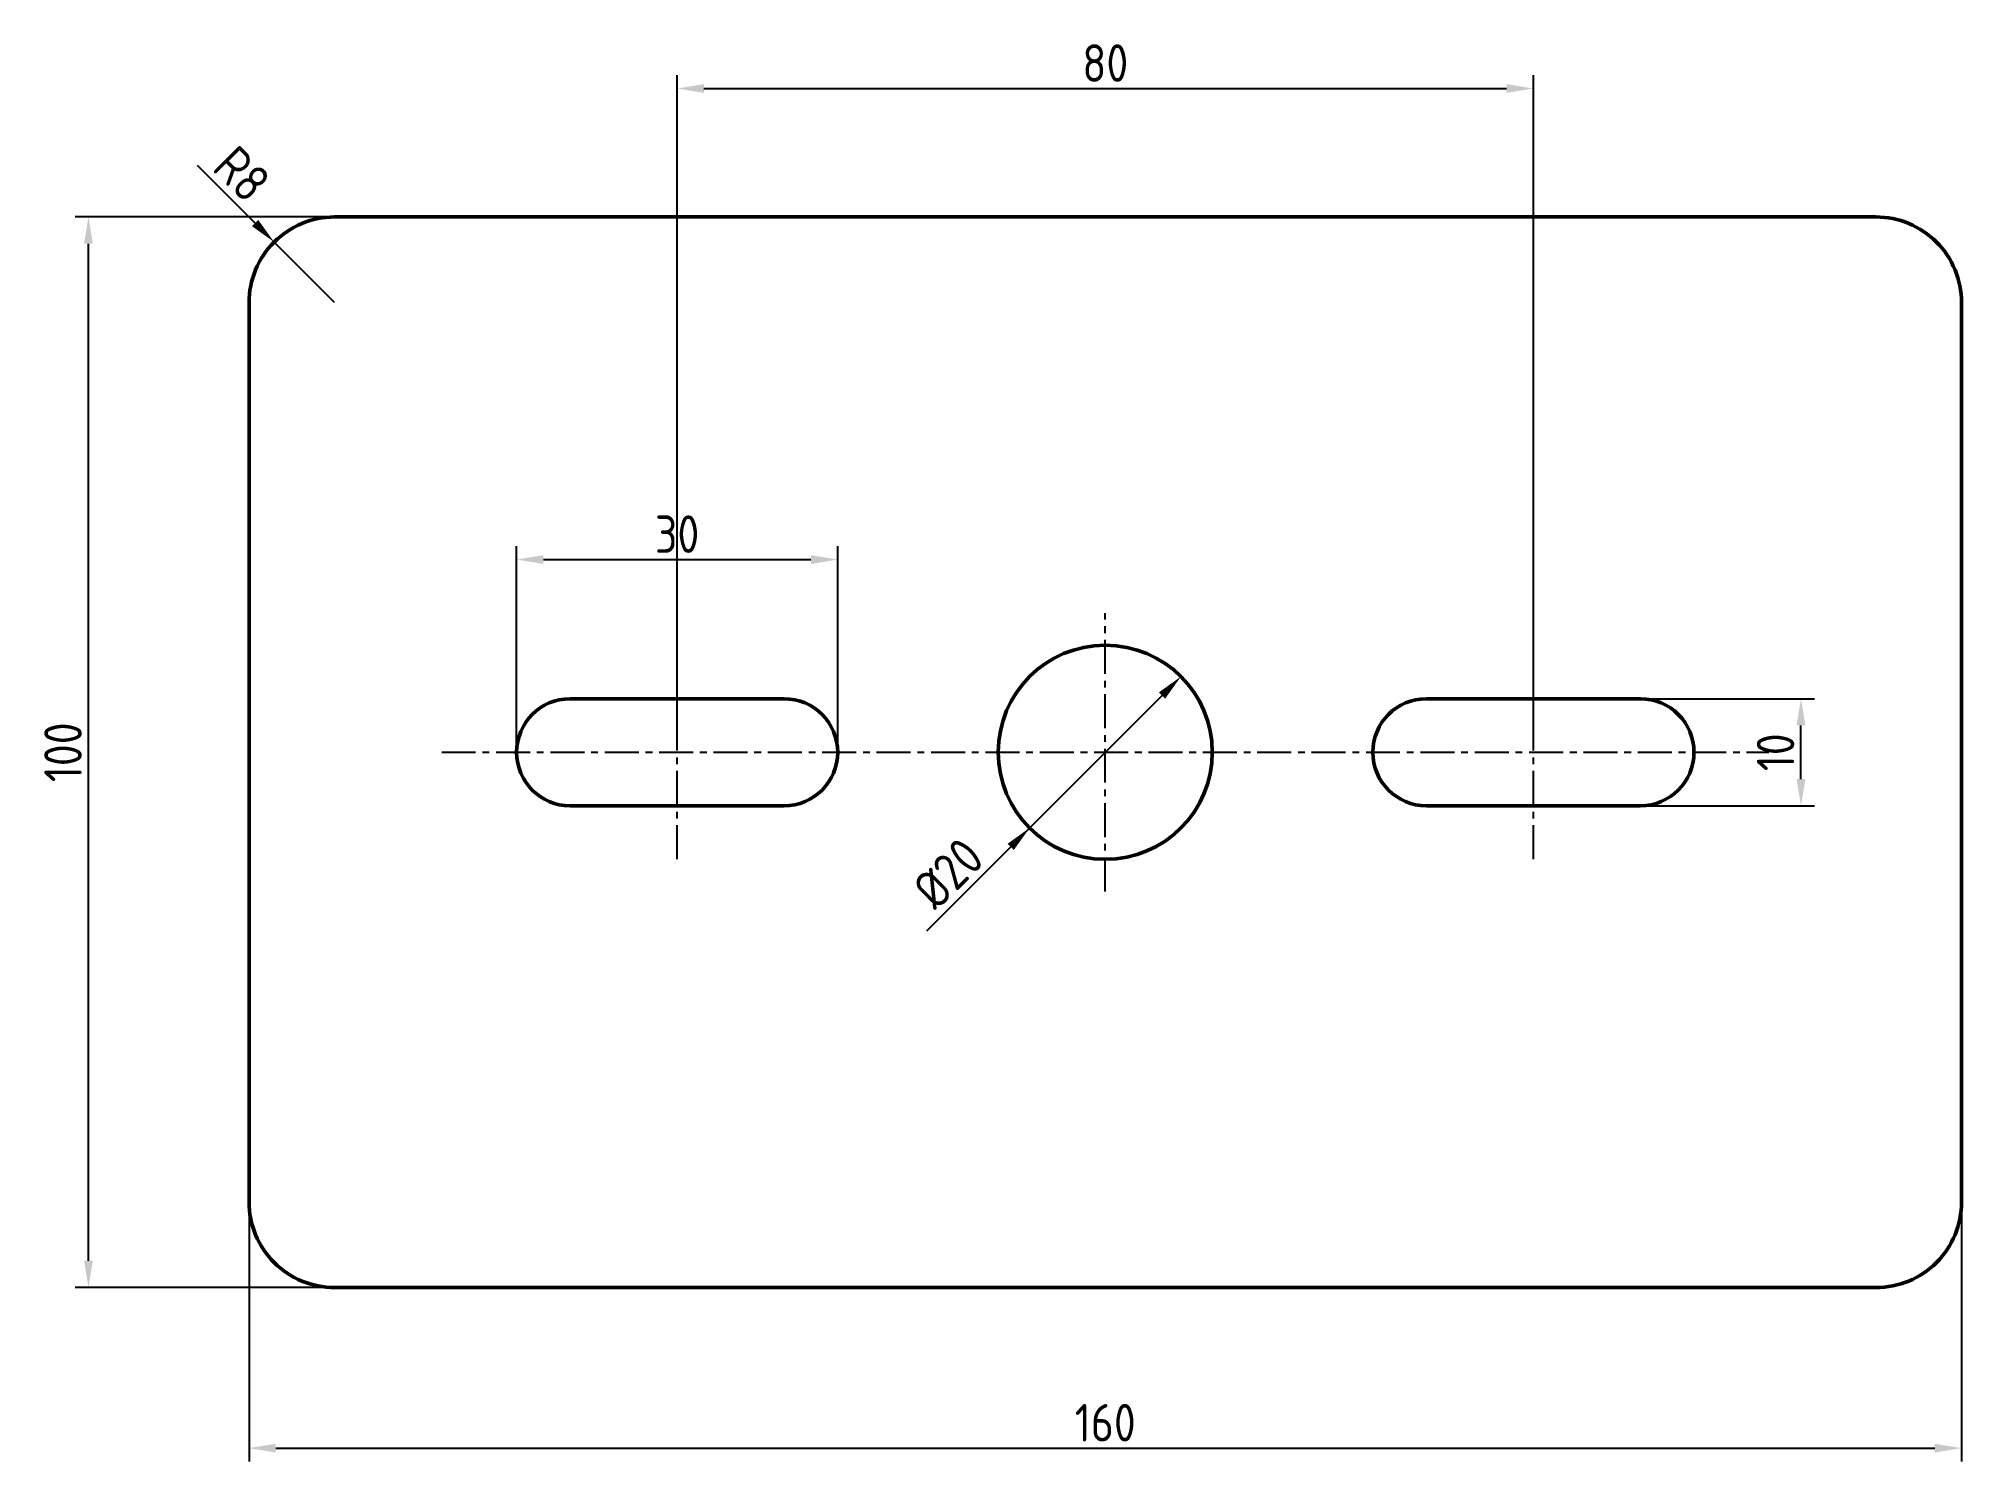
# Model space of a CAD drawing. Header units: millimetres. Extents: x -20 to 160, y -16 to 117.
import ezdxf

# ---------------------------------------------------------------- set-up
doc = ezdxf.new("R2010")
doc.units = ezdxf.units.MM
doc.linetypes.add('CENTER', pattern=[5.08, 3.175, -0.635, 0.635, -0.635])
for name, color, linetype, lineweight in [('CENTER', 1, 'CENTER', 25), ('DIM', 3, 'Continuous', 18), ('HOLES', 7, 'Continuous', 50), ('OUTLINE', 7, 'Continuous', 50)]:
    doc.layers.add(name, color=color, linetype=linetype, lineweight=lineweight)
doc.styles.get("Standard").update_dxf_attribs({"font": 'gbenor.shx', "bigfont": 'gbcbig.shx'})
doc.dimstyles.new('AGENTCAD', dxfattribs={"dimtxt": 3.5, "dimasz": 2.5, "dimexe": 1.25, "dimexo": 0.625, "dimtad": 1, "dimdsep": 46, "dimtxsty": 'Standard', "dimcen": 2.5, "dimazin": 3, "dimtfac": 1, "dimtmove": 0, "dimatfit": 3})

msp = doc.modelspace()

# ---------------------------------------------------------------- linework, layer by layer
at = {"layer": 'CENTER', "linetype": 'CENTER'}
for p, q in [((80, 37), (80, 63)), ((40, 40), (40, 60)), ((120, 40), (120, 60)), ((18, 50), (142, 50))]:
    msp.add_line(p, q, dxfattribs=at)
at = {"layer": 'HOLES'}
for points in [[(30, 45), (50, 45, 1), (50, 55), (30, 55, 1)], [(110, 45), (130, 45, 1), (130, 55), (110, 55, 1)]]:
    msp.add_lwpolyline(points, format="xyb", close=True, dxfattribs=at)
msp.add_circle((80, 50), 10, dxfattribs=at)
at = {"layer": 'OUTLINE'}
msp.add_lwpolyline([(8, 0), (152, 0, 0.4142136), (160, 8), (160, 92, 0.4142136), (152, 100), (8, 100, 0.4142136), (0, 92), (0, 8, 0.4142136)], format="xyb", close=True, dxfattribs=at)

# ---------------------------------------------------------------- dimensions: what is measured, and where the dimension line sits
at = {"layer": 'DIM'}
for base, p1, p2 in [((40, 112), (40, 50), (120, 50)), ((25, 68), (25, 50), (55, 50)), ((0, -15), (0, 8), (160, 8))]:
    msp.add_linear_dim(base=base, p1=p1, p2=p2, dimstyle='AGENTCAD', dxfattribs=at).render()
msp.add_radius_dim(center=(8, 92), mpoint=(2.343, 97.657), dimstyle='AGENTCAD', dxfattribs=at).render()
for base, p1, p2 in [((-15, 0), (8, 0), (8, 100)), ((145, 45), (130, 45), (130, 55))]:
    msp.add_linear_dim(base=base, p1=p1, p2=p2, angle=90, dimstyle='AGENTCAD', dxfattribs=at).render()
msp.add_diameter_dim_2p(p1=(87.071, 57.071), p2=(72.929, 42.929), dimstyle='AGENTCAD', dxfattribs=at).render()

doc.saveas('drawing.dxf')
